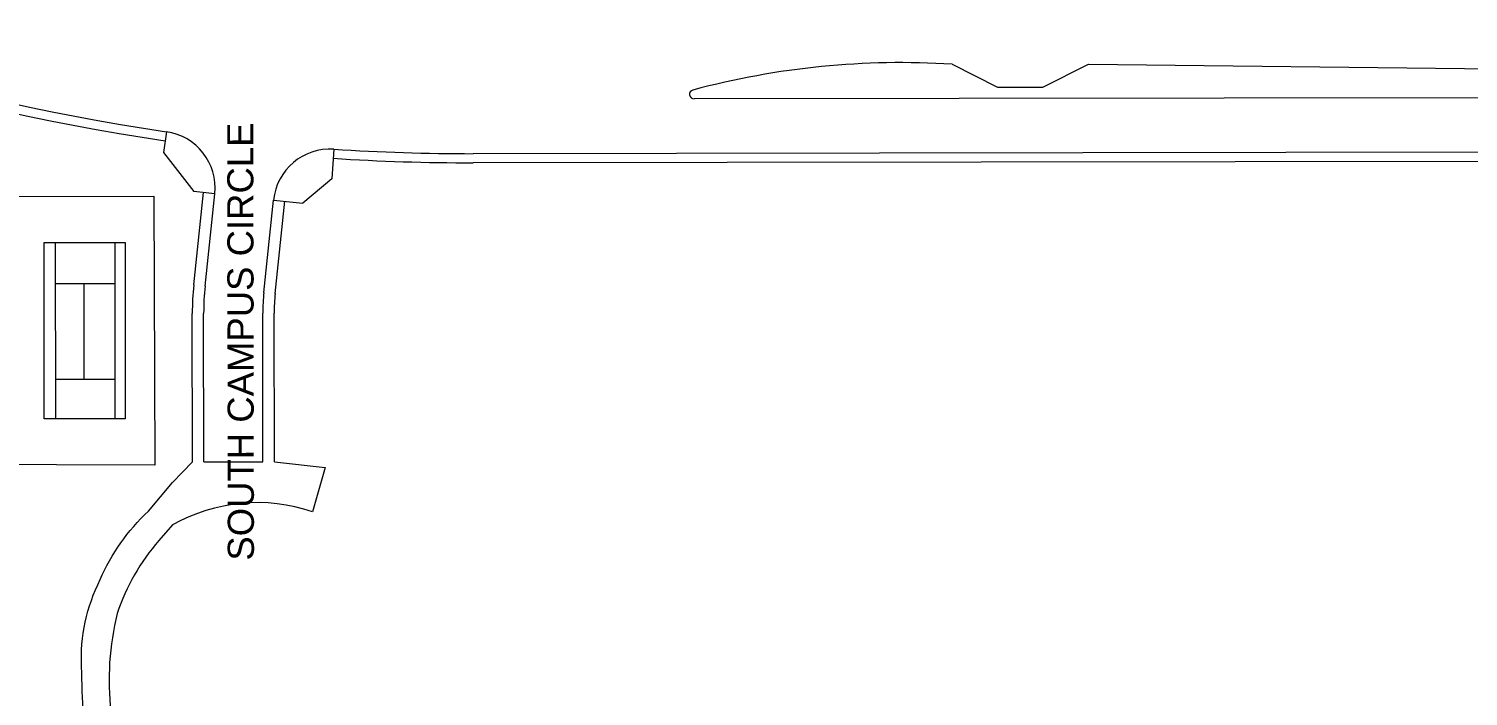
# Model space of a CAD drawing. Header units: feet. Extents: x 6763715 to 6770513, y 1886699 to 1891873.
# Drawn here: x 6768106 to 6768740, y 1889402 to 1889696 of the extents above; entities that cross this region are included whole.
import ezdxf

# ---------------------------------------------------------------- set-up
doc = ezdxf.new("R2010")
doc.units = ezdxf.units.FT
doc.header["$LTSCALE"] = 48
doc.header["$MEASUREMENT"] = 0
doc.linetypes.add('PHANTOM2', pattern=[1.25, 0.625, -0.125, 0.125, -0.125, 0.125, -0.125])
for name, color, linetype, lineweight in [('C-PROP', 7, 'PHANTOM2', 0), ('C-ROAD', 5, 'Continuous', 0), ('L-SITE-WALK', 6, 'Continuous', 0)]:
    doc.layers.add(name, color=color, linetype=linetype, lineweight=lineweight)
doc.layers.add('C-ROAD-IDEN', color=7, linetype='Continuous')
doc.styles.get("Standard").update_dxf_attribs({"font": 'arial.ttf'})

msp = doc.modelspace()

# ---------------------------------------------------------------- linework, layer by layer
at = {"layer": 'C-PROP', "ltscale": 0.02, "const_width": 6, "elevation": -178.8}
msp.add_lwpolyline([(6766084.72, 1891639.02, -0.00004), (6767109.8, 1891365.37)], format="xyb", dxfattribs=at)
at = {"layer": 'C-ROAD', "lineweight": 0}
for p, q in [((6768512.69, 1889680.42, 0), (6768532.7, 1889670.36, 0)), ((6768552.7, 1889670.39, 0), (6768572.69, 1889680.42)), ((6768572.69, 1889680.42), (6768751, 1889678.42)), ((6768748.99, 1889665.69), (6768399.19, 1889665.15)), ((6768532.7, 1889670.36, 0), (6768552.7, 1889670.39, 0)), ((6768749.02, 1889641.69), (6768302.03, 1889641.07, 0)), ((6768184.02, 1889582.76), (6768188.29, 1889623.39, 0)), ((6768209.88, 1889580.04), (6768214.15, 1889620.68, 0)), ((6768183.5, 1889505.45), (6768183.4, 1889570.8)), ((6768209.5, 1889505.49), (6768209.4, 1889570.84))]:
    msp.add_line(p, q, dxfattribs=at)
for centre, radius, start, end in [((6768300.74, 1890570.07), 929, 221.7675, 261.72452), ((6768300.74, 1890570.07), 929, 221.7675, 261.72452), ((6768490.23, 1889327.51), 353.62, 86.35717, 105.00473), ((6768399.19, 1889667.15), 2, 105.00473, 270.08856), ((6768399.19, 1889667.15), 2, 105.00473, 270.08856), ((6768163.42, 1889626, 0), 25, 354.00734, 81.72451), ((6768163.42, 1889626, 0), 25, 354.00734, 81.72451), ((6768239.01, 1889618.07, 0), 25, 86.29017, 174.00734), ((6768239.01, 1889618.07, 0), 25, 86.29017, 174.00734), ((6768302.26, 1890618.06, 0), 976.99, 266.38326, 269.98664), ((6768296.4, 1889570.96, 0), 113, 174.00734, 180.07974), ((6768296.4, 1889570.96, 0), 113, 174.00734, 180.07974), ((6768296.4, 1889570.96, 0), 87, 174.00734, 180.07974), ((6768296.4, 1889570.96, 0), 87, 174.00734, 180.07974)]:
    msp.add_arc(centre, radius, start, end, dxfattribs=at)
at = {"layer": 'L-SITE-WALK', "lineweight": 0}
for p, q in [((6768167.02, 1889650.74), (6768165.69, 1889641.57, 0)), ((6768165.69, 1889641.57, 0), (6768179.07, 1889624.36, 0)), ((6768240.63, 1889643.01, 0), (6768239.78, 1889630.03, 0)), ((6768749.03, 1889637.69), (6768302.03, 1889637.07, 0)), ((6768239.78, 1889630.03, 0), (6768227.08, 1889619.32, 0)), ((6768179.05, 1889583.28), (6768183.31, 1889623.91, 0)), ((6768188.29, 1889623.39, 0), (6768179.07, 1889624.36, 0)), ((6768214.15, 1889620.68, 0), (6768227.08, 1889619.32, 0)), ((6768214.85, 1889579.52), (6768219.12, 1889620.15, 0)), ((6768178.5, 1889505.45), (6768178.4, 1889570.79)), ((6768214.5, 1889505.5), (6768214.4, 1889570.85)), ((6768169.75, 1889496.36), (6768178.5, 1889505.45)), ((6768183.5, 1889505.45), (6768209.5, 1889505.49)), ((6768214.5, 1889505.5), (6768236.86, 1889503.03)), ((6768236.86, 1889503.03), (6768231.28, 1889483.5))]:
    msp.add_line(p, q, dxfattribs=at)
for points in [[(6767946.56, 1889386.98), (6767944.98, 1889621.92), (6768161.55, 1889622.3), (6768161.95, 1889504.03), (6767945.77, 1889504.71)], [(6768118.1, 1889602), (6768118.15, 1889524.33)], [(6768144.26, 1889602.02), (6768144.31, 1889524.34)], [(6768118.11, 1889583.91), (6768144.27, 1889583.92)], [(6768130.83, 1889541.88), (6768130.81, 1889583.91)], [(6768118.13, 1889541.87), (6768144.3, 1889541.88)]]:
    msp.add_lwpolyline(points, dxfattribs=at)
msp.add_lwpolyline([(6768148.83, 1889602.02), (6768148.88, 1889524.35), (6768113.21, 1889524.32), (6768113.16, 1889602)], close=True, dxfattribs=at)
for points in [[(6768110.42, 1889254.55), (6768124.32, 1889254.77, 0.100649), (6768132.97, 1889282.59, 0.051351), (6768137.15, 1889329.29, 0.060716), (6768132.66, 1889372.54, -0.02561), (6768129.68, 1889415.29, -0.128241), (6768137.86, 1889453.62, -0.104429), (6768159.07, 1889483.72), (6768169.75, 1889496.36)], [(6768169.75, 1889477.7), (6768163.68, 1889470.79, 0.098905), (6768145.38, 1889438.74, 0.089719), (6768142.59, 1889395.43), (6768147.26, 1889362.88, -0.050761), (6768148.72, 1889312.65), (6768146.56, 1889293.07, -0.09443), (6768139.78, 1889261.37)]]:
    msp.add_lwpolyline(points, format="xyb", dxfattribs=at)
for centre, radius, start, end in [((6768300.74, 1890570.07, 0), 933, 221.76751, 261.72451), ((6768300.74, 1890570.07, 0), 933, 266.29017, 270.07974), ((6768296.4, 1889570.96, 0), 118, 174.00734, 180.07974), ((6768296.4, 1889570.96, 0), 82, 174.00734, 180.07974), ((6768207.01, 1889411.73), 75.77, 71.31884, 119.45549)]:
    msp.add_arc(centre, radius, start, end, dxfattribs=at)

# ---------------------------------------------------------------- texts
at = {"layer": 'C-ROAD-IDEN'}
msp.add_text('SOUTH CAMPUS CIRCLE', height=11.5, rotation=90.07974, dxfattribs=at).set_placement((6768205.52, 1889461.99, -1523))

doc.saveas('drawing.dxf')
